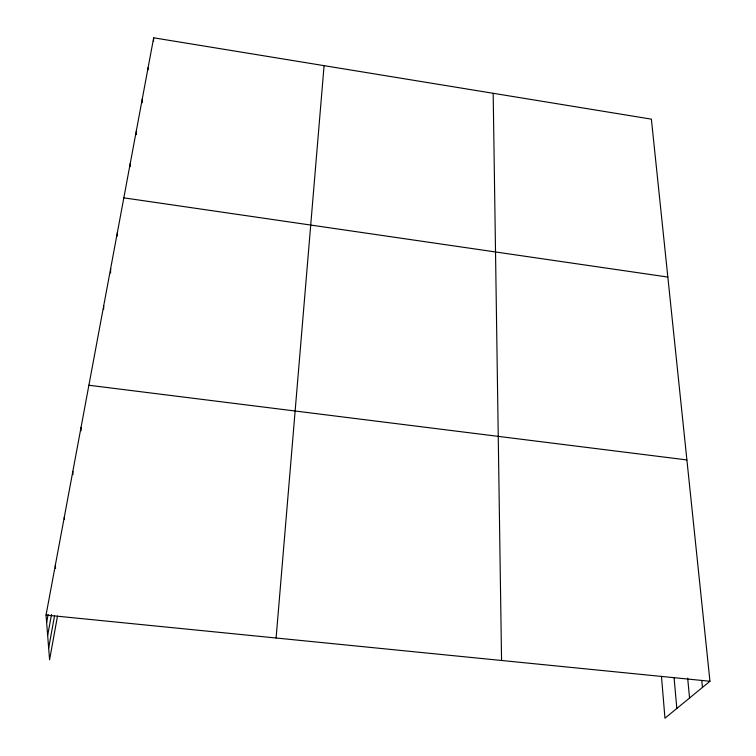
<?xml version="1.0" encoding="UTF-8"?>
<svg xmlns="http://www.w3.org/2000/svg" width="756" height="756" viewBox="0 0 756 756"><rect width="100%" height="100%" fill="white"/><g stroke="black" fill="none" stroke-linecap="round" stroke-linejoin="round"><path stroke-width="1.13" d="M103.648 309.204L103.695 305.887M110.565 273.02L110.659 268.493M117.284 235.966L117.378 232.508M130.126 166.66L130.249 163.447M136.241 134.653L136.43 130.306M142.185 102.759L142.383 98.365M148.015 69.769L148.129 67.549M153.496 41.164L153.676 37.8L651.379 119.146L709.96 681.26L664.959 718.2L661.481 676.478M276.101 638.007L324.078 65.649M57.503 616.093L49.584 659.771L46.04 615.072L153.676 37.8M48.658 648.043L54.489 616.102M47.656 635.399L51.502 614.515M46.636 622.547L48.129 614.477M46.04 615.072L709.96 681.26M88.896 385.248L686.892 459.931M123.833 197.845L667.832 277.055M701.766 680.466L702.466 687.412M687.677 678.16L689.557 698.005M674.059 677.47L676.818 708.466M55.368 565.034L55.566 568.446M64.298 517.17L64.383 519.259M72.841 471.328L72.926 474.617M493.177 93.29L501.559 660.489M81.034 427.395L81.081 430.807"/></g></svg>
